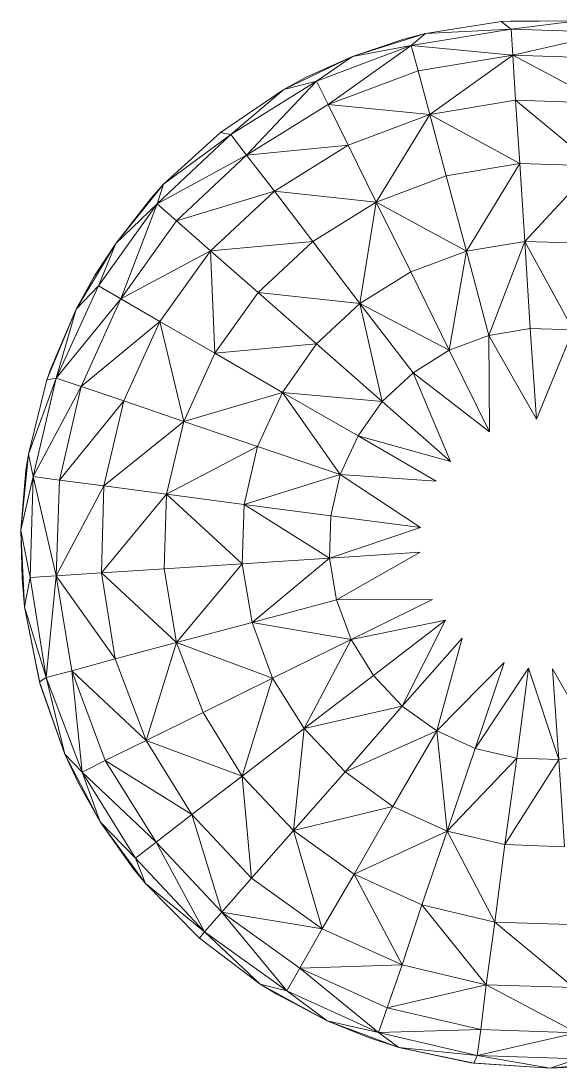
# Model space of a CAD drawing. Header units: millimetres. Extents: x -8546 to 211781, y -3000 to 31870.
# Drawn here: x -4586.22 to -4577.52, y 2647.13 to 2664.02 of the extents above; entities that cross this region are included whole.
import ezdxf

# ---------------------------------------------------------------- set-up
doc = ezdxf.new("R2010")
doc.units = ezdxf.units.MM
doc.layers.add('G-IMPT', color=8, linetype='Continuous', lineweight=9)
doc.layers.add('I-FURN', color=30, linetype='Continuous', lineweight=9)

# ---------------------------------------------------------------- blocks, each defined once
blk = doc.blocks.new('Artificial banana plant 1500mm - Family 4__C1-728657-Begane grond')
at = {"layer": 'G-IMPT'}
for p, q in [((-166.928, 6.94), (-165.708, 7.133)), ((-164.478, 7.144), (-165.708, 7.133)), ((-165.558, 7.143), (-165.708, 7.133)), ((-165.708, 7.133), (-165.548, 7.013)), ((-165.558, 7.143), (-164.478, 7.144)), ((-164.478, 7.144), (-165.548, 7.013)), ((-166.928, 6.94), (-168.108, 6.572)), ((-167.278, 6.851), (-166.928, 6.94)), ((-167.158, 6.747), (-165.548, 7.013)), ((-166.928, 6.94), (-167.158, 6.747)), ((-166.928, 6.94), (-165.548, 7.013)), ((-163.918, 6.958), (-165.548, 7.013)), ((-165.518, 6.592), (-165.548, 7.013)), ((-163.918, 6.958), (-165.518, 6.592)), ((-167.278, 6.851), (-168.108, 6.572)), ((-167.158, 6.747), (-168.688, 6.172)), ((-167.158, 6.747), (-168.498, 5.795)), ((-168.108, 6.572), (-167.158, 6.747)), ((-165.518, 6.592), (-167.158, 6.747)), ((-167.158, 6.747), (-167.048, 6.34)), ((-165.518, 6.592), (-167.048, 6.34)), ((-165.518, 6.592), (-166.858, 5.635)), ((-163.978, 6.541), (-165.518, 6.592)), ((-164.068, 5.818), (-165.518, 6.592)), ((-165.518, 6.592), (-165.478, 5.865)), ((-168.108, 6.572), (-169.218, 6.036)), ((-168.868, 6.23), (-168.108, 6.572)), ((-168.108, 6.572), (-168.688, 6.172)), ((-167.048, 6.34), (-168.498, 5.795)), ((-167.048, 6.34), (-166.858, 5.635)), ((-168.688, 6.172), (-170.068, 5.311)), ((-168.688, 6.172), (-169.818, 4.977)), ((-168.868, 6.23), (-169.218, 6.036)), ((-169.218, 6.036), (-168.688, 6.172)), ((-168.498, 5.795), (-168.688, 6.172)), ((-170.238, 5.346), (-169.218, 6.036)), ((-169.218, 6.036), (-170.238, 5.344)), ((-169.218, 6.036), (-170.068, 5.311)), ((-168.498, 5.795), (-169.818, 4.977)), ((-166.858, 5.635), (-168.498, 5.795)), ((-168.498, 5.795), (-168.178, 5.14)), ((-165.478, 5.865), (-166.858, 5.635)), ((-164.068, 5.818), (-165.478, 5.865)), ((-164.198, 4.805), (-165.478, 5.865)), ((-165.478, 5.865), (-165.408, 4.845)), ((-166.858, 5.635), (-168.178, 5.14)), ((-166.858, 5.635), (-167.728, 4.224)), ((-165.408, 4.845), (-166.858, 5.635)), ((-166.858, 5.635), (-166.598, 4.648)), ((-171.258, 4.196), (-170.068, 5.311)), ((-170.238, 5.346), (-171.158, 4.511)), ((-171.158, 4.511), (-170.238, 5.344)), ((-171.158, 4.511), (-170.068, 5.311)), ((-170.238, 5.344), (-170.068, 5.311)), ((-169.818, 4.977), (-170.068, 5.311)), ((-168.178, 5.14), (-169.818, 4.977)), ((-168.178, 5.14), (-169.368, 4.398)), ((-168.178, 5.14), (-167.728, 4.224)), ((-169.818, 4.977), (-171.258, 4.196)), ((-169.818, 4.977), (-170.948, 3.918)), ((-169.818, 4.977), (-169.368, 4.398)), ((-165.408, 4.845), (-166.598, 4.648)), ((-165.408, 4.845), (-166.268, 3.433)), ((-164.198, 4.805), (-165.408, 4.845)), ((-165.408, 4.845), (-165.328, 3.589)), ((-164.198, 4.805), (-165.328, 3.589)), ((-166.598, 4.648), (-167.728, 4.224)), ((-166.598, 4.648), (-166.268, 3.433)), ((-171.928, 3.554), (-171.158, 4.511)), ((-171.358, 4.284), (-171.158, 4.511)), ((-171.158, 4.511), (-171.258, 4.196)), ((-169.368, 4.398), (-170.948, 3.918)), ((-169.368, 4.398), (-170.398, 3.437)), ((-167.728, 4.224), (-169.368, 4.398)), ((-169.368, 4.398), (-168.748, 3.587)), ((-171.358, 4.284), (-171.928, 3.554)), ((-167.728, 4.224), (-168.748, 3.587)), ((-167.728, 4.224), (-167.988, 2.589)), ((-166.268, 3.433), (-167.728, 4.224)), ((-167.728, 4.224), (-167.168, 3.096)), ((-171.258, 4.196), (-172.208, 2.871)), ((-171.928, 3.554), (-171.258, 4.196)), ((-171.258, 4.196), (-171.848, 2.66)), ((-171.258, 4.196), (-170.948, 3.918)), ((-170.948, 3.918), (-171.848, 2.66)), ((-170.948, 3.918), (-170.398, 3.437)), ((-171.928, 3.554), (-172.568, 2.494)), ((-172.268, 3.033), (-171.928, 3.554)), ((-171.928, 3.554), (-172.208, 2.871)), ((-168.748, 3.587), (-170.398, 3.437)), ((-168.748, 3.587), (-169.628, 2.763)), ((-168.748, 3.587), (-167.988, 2.589)), ((-165.328, 3.589), (-166.268, 3.433)), ((-165.328, 3.589), (-165.908, 2.072)), ((-164.368, 3.559), (-165.328, 3.589)), ((-164.548, 2.161), (-165.328, 3.589)), ((-165.328, 3.589), (-165.238, 2.183)), ((-170.398, 3.437), (-171.848, 2.66)), ((-170.398, 3.437), (-171.218, 2.294)), ((-170.398, 3.437), (-169.628, 2.763)), ((-170.398, 3.437), (-170.328, 1.784)), ((-166.268, 3.433), (-167.168, 3.096)), ((-166.268, 3.433), (-166.548, 1.833)), ((-166.268, 3.433), (-165.908, 2.072)), ((-167.168, 3.096), (-167.988, 2.589)), ((-167.168, 3.096), (-166.548, 1.833)), ((-172.268, 3.033), (-172.568, 2.494)), ((-172.888, 1.384), (-172.208, 2.871)), ((-172.568, 2.494), (-172.208, 2.871)), ((-171.848, 2.66), (-172.208, 2.871)), ((-169.628, 2.763), (-170.328, 1.784)), ((-167.988, 2.589), (-169.628, 2.763)), ((-169.628, 2.763), (-168.688, 1.934)), ((-171.848, 2.66), (-172.888, 1.384)), ((-171.848, 2.66), (-172.488, 1.249)), ((-171.848, 2.66), (-171.218, 2.294)), ((-167.988, 2.589), (-168.688, 1.934)), ((-166.548, 1.833), (-167.988, 2.589)), ((-167.988, 2.589), (-167.128, 1.471)), ((-167.988, 2.589), (-167.628, 1.006)), ((-172.568, 2.494), (-173.038, 1.354)), ((-172.968, 1.552), (-172.568, 2.494)), ((-172.568, 2.494), (-172.888, 1.384)), ((-171.218, 2.294), (-172.488, 1.249)), ((-171.218, 2.294), (-171.798, 1.015)), ((-171.218, 2.294), (-170.328, 1.784)), ((-171.218, 2.294), (-170.828, 0.686)), ((-165.908, 2.072), (-166.548, 1.833)), ((-165.238, 2.183), (-165.908, 2.072)), ((-165.138, 0.723), (-165.908, 2.072)), ((-165.908, 2.072), (-165.898, 0.519)), ((-164.548, 2.161), (-165.238, 2.183)), ((-165.238, 2.183), (-165.138, 0.723)), ((-164.548, 2.161), (-165.138, 0.723)), ((-168.688, 1.934), (-170.328, 1.784)), ((-168.688, 1.934), (-169.238, 1.154)), ((-168.688, 1.934), (-167.628, 1.006)), ((-170.328, 1.784), (-170.828, 0.686)), ((-170.328, 1.784), (-169.238, 1.154)), ((-166.548, 1.833), (-167.128, 1.471)), ((-166.548, 1.833), (-165.898, 0.519)), ((-172.968, 1.552), (-173.038, 1.354)), ((-173.338, 0.156), (-172.888, 1.384)), ((-173.338, 0.156), (-173.038, 1.354)), ((-172.888, 1.384), (-173.258, -0.205)), ((-173.038, 1.354), (-172.888, 1.384)), ((-172.888, 1.384), (-172.488, 1.249)), ((-167.128, 1.471), (-167.628, 1.006)), ((-165.898, 0.519), (-167.128, 1.471)), ((-167.128, 1.471), (-166.528, 0.039)), ((-172.488, 1.249), (-173.258, -0.205)), ((-172.488, 1.249), (-172.838, -0.26)), ((-172.488, 1.249), (-171.798, 1.015)), ((-171.798, 1.015), (-172.838, -0.26)), ((-171.798, 1.015), (-172.118, -0.354)), ((-171.798, 1.015), (-170.828, 0.686)), ((-169.238, 1.154), (-170.828, 0.686)), ((-169.238, 1.154), (-169.638, 0.281)), ((-167.628, 1.006), (-169.238, 1.154)), ((-169.238, 1.154), (-168.018, 0.45)), ((-169.238, 1.154), (-168.308, -0.171)), ((-167.628, 1.006), (-168.018, 0.45)), ((-167.628, 1.006), (-166.528, 0.039)), ((-170.828, 0.686), (-172.118, -0.354)), ((-170.828, 0.686), (-171.108, -0.488)), ((-170.828, 0.686), (-169.638, 0.281)), ((-168.018, 0.45), (-168.308, -0.171)), ((-166.528, 0.039), (-168.018, 0.45)), ((-168.018, 0.45), (-166.758, -0.281)), ((-169.638, 0.281), (-171.108, -0.488)), ((-169.638, 0.281), (-169.858, -0.653)), ((-169.638, 0.281), (-168.308, -0.171)), ((-173.458, -1.071), (-173.338, 0.156)), ((-173.378, -0.103), (-173.338, 0.156)), ((-173.338, 0.156), (-173.258, -0.205)), ((-173.378, -0.103), (-173.458, -1.071)), ((-173.458, -1.071), (-173.258, -0.205)), ((-173.258, -0.205), (-173.308, -1.835)), ((-173.258, -0.205), (-172.838, -0.26)), ((-173.258, -0.205), (-172.888, -1.808)), ((-172.838, -0.26), (-172.888, -1.808)), ((-172.838, -0.26), (-172.118, -0.354)), ((-168.308, -0.171), (-169.858, -0.653)), ((-168.308, -0.171), (-168.458, -0.837)), ((-166.758, -0.281), (-168.308, -0.171)), ((-168.308, -0.171), (-167.008, -1.028)), ((-172.118, -0.354), (-172.888, -1.808)), ((-172.118, -0.354), (-172.158, -1.759)), ((-171.108, -0.488), (-172.158, -1.759)), ((-172.118, -0.354), (-171.108, -0.488)), ((-171.108, -0.488), (-171.148, -1.693)), ((-171.108, -0.488), (-169.858, -0.653)), ((-171.108, -0.488), (-169.888, -1.611)), ((-169.858, -0.653), (-169.888, -1.611)), ((-169.858, -0.653), (-168.458, -0.837)), ((-169.858, -0.653), (-168.478, -1.519)), ((-168.458, -0.837), (-168.478, -1.519)), ((-168.458, -0.837), (-167.008, -1.028)), ((-173.438, -1.844), (-173.458, -1.071)), ((-173.458, -1.071), (-173.398, -2.305)), ((-173.458, -1.071), (-173.308, -1.835)), ((-167.008, -1.028), (-168.478, -1.519)), ((-169.888, -1.611), (-168.478, -1.519)), ((-168.478, -1.519), (-169.728, -2.557)), ((-168.478, -1.519), (-167.018, -1.424)), ((-168.478, -1.519), (-168.368, -2.193)), ((-167.018, -1.424), (-168.368, -2.193)), ((-171.148, -1.693), (-169.888, -1.611)), ((-169.888, -1.611), (-170.948, -2.883)), ((-169.888, -1.611), (-169.728, -2.557)), ((-173.438, -1.844), (-173.398, -2.305)), ((-173.398, -2.305), (-173.308, -1.835)), ((-172.888, -1.808), (-173.308, -1.835)), ((-173.048, -3.445), (-173.308, -1.835)), ((-172.888, -1.808), (-173.048, -3.445)), ((-172.888, -1.808), (-172.158, -1.759)), ((-172.888, -1.808), (-172.638, -3.336)), ((-172.888, -1.808), (-171.938, -3.146)), ((-172.158, -1.759), (-171.148, -1.693)), ((-172.158, -1.759), (-171.938, -3.146)), ((-172.158, -1.759), (-170.948, -2.883)), ((-171.148, -1.693), (-170.948, -2.883)), ((-169.728, -2.557), (-168.368, -2.193)), ((-168.368, -2.193), (-166.818, -2.185)), ((-168.368, -2.193), (-168.128, -2.832)), ((-168.128, -2.832), (-166.818, -2.185)), ((-173.148, -3.56), (-173.398, -2.305)), ((-173.398, -2.305), (-173.158, -3.516)), ((-173.398, -2.305), (-173.048, -3.445)), ((-168.128, -2.832), (-166.608, -2.521)), ((-167.768, -3.412), (-166.608, -2.521)), ((-167.308, -3.909), (-166.608, -2.521)), ((-170.948, -2.883), (-169.728, -2.557)), ((-169.728, -2.557), (-169.398, -3.455)), ((-169.728, -2.557), (-168.128, -2.832)), ((-169.398, -3.455), (-168.128, -2.832)), ((-168.128, -2.832), (-168.888, -4.269)), ((-168.128, -2.832), (-167.768, -3.412)), ((-167.308, -3.909), (-166.338, -2.81)), ((-166.748, -4.308), (-166.338, -2.81)), ((-171.938, -3.146), (-170.948, -2.883)), ((-170.948, -2.883), (-171.438, -4.463)), ((-170.948, -2.883), (-170.518, -4.01)), ((-170.948, -2.883), (-169.398, -3.455)), ((-172.638, -3.336), (-171.938, -3.146)), ((-171.938, -3.146), (-171.438, -4.463)), ((-166.748, -4.308), (-165.658, -3.204)), ((-166.128, -4.589), (-165.658, -3.204)), ((-173.048, -3.445), (-172.638, -3.336)), ((-172.638, -3.336), (-172.468, -4.972)), ((-172.638, -3.336), (-172.098, -4.785)), ((-172.638, -3.336), (-171.438, -4.463)), ((-166.128, -4.589), (-165.268, -3.293)), ((-165.458, -4.744), (-165.268, -3.293)), ((-165.268, -3.293), (-164.778, -4.768)), ((-164.778, -4.768), (-164.878, -3.307)), ((-164.878, -3.307), (-164.108, -4.657)), ((-173.158, -3.516), (-173.048, -3.445)), ((-172.748, -4.68), (-173.158, -3.516)), ((-173.148, -3.56), (-173.158, -3.516)), ((-172.748, -4.68), (-173.048, -3.445)), ((-173.048, -3.445), (-172.468, -4.972)), ((-170.518, -4.01), (-169.398, -3.455)), ((-169.398, -3.455), (-169.888, -5.035)), ((-169.398, -3.455), (-168.888, -4.269)), ((-168.888, -4.269), (-167.768, -3.412)), ((-167.308, -3.909), (-167.768, -3.412)), ((-173.148, -3.56), (-172.748, -4.68)), ((-171.438, -4.463), (-170.518, -4.01)), ((-170.518, -4.01), (-169.888, -5.035)), ((-167.308, -3.909), (-168.888, -4.269)), ((-168.228, -4.969), (-167.308, -3.909)), ((-166.748, -4.308), (-167.308, -3.909)), ((-169.888, -5.035), (-168.888, -4.269)), ((-169.058, -5.915), (-168.888, -4.269)), ((-168.228, -4.969), (-168.888, -4.269)), ((-168.228, -4.969), (-166.748, -4.308)), ((-167.458, -5.528), (-166.748, -4.308)), ((-166.748, -4.308), (-166.578, -5.924)), ((-166.748, -4.308), (-166.128, -4.589)), ((-172.098, -4.785), (-171.438, -4.463)), ((-171.438, -4.463), (-170.698, -5.657)), ((-171.438, -4.463), (-169.888, -5.035)), ((-172.528, -5.148), (-172.748, -4.68)), ((-172.748, -4.68), (-172.178, -5.771)), ((-172.748, -4.68), (-172.468, -4.972)), ((-166.578, -5.924), (-166.128, -4.589)), ((-166.128, -4.589), (-165.458, -4.744)), ((-164.778, -4.768), (-164.108, -4.657)), ((-172.468, -4.972), (-172.098, -4.785)), ((-172.098, -4.785), (-171.278, -6.101)), ((-172.098, -4.785), (-170.698, -5.657)), ((-166.578, -5.924), (-165.458, -4.744)), ((-165.648, -6.141), (-165.458, -4.744)), ((-165.648, -6.141), (-164.778, -4.768)), ((-165.458, -4.744), (-164.778, -4.768)), ((-164.688, -6.174), (-164.778, -4.768)), ((-172.178, -5.771), (-172.468, -4.972)), ((-172.468, -4.972), (-171.278, -6.101)), ((-172.468, -4.972), (-171.608, -6.357)), ((-170.698, -5.657), (-169.888, -5.035)), ((-169.738, -6.682), (-169.888, -5.035)), ((-169.058, -5.915), (-169.888, -5.035)), ((-169.058, -5.915), (-168.228, -4.969)), ((-167.458, -5.528), (-168.228, -4.969)), ((-172.528, -5.148), (-172.178, -5.771)), ((-169.058, -5.915), (-167.458, -5.528)), ((-168.078, -6.617), (-167.458, -5.528)), ((-167.458, -5.528), (-166.578, -5.924)), ((-171.278, -6.101), (-170.698, -5.657)), ((-170.218, -7.232), (-170.698, -5.657)), ((-169.738, -6.682), (-170.698, -5.657)), ((-171.648, -6.526), (-172.178, -5.771)), ((-172.178, -5.771), (-171.448, -6.766)), ((-172.178, -5.771), (-171.608, -6.357)), ((-169.738, -6.682), (-169.058, -5.915)), ((-168.598, -7.501), (-169.058, -5.915)), ((-168.078, -6.617), (-169.058, -5.915)), ((-168.078, -6.617), (-166.578, -5.924)), ((-166.988, -7.114), (-166.578, -5.924)), ((-166.578, -5.924), (-165.808, -7.389)), ((-166.578, -5.924), (-165.648, -6.141)), ((-171.278, -6.101), (-171.608, -6.357)), ((-170.218, -7.232), (-171.278, -6.101)), ((-171.278, -6.101), (-170.498, -7.547)), ((-165.808, -7.389), (-165.648, -6.141)), ((-165.648, -6.141), (-164.688, -6.174)), ((-171.448, -6.766), (-171.608, -6.357)), ((-170.498, -7.547), (-171.608, -6.357)), ((-171.648, -6.526), (-171.448, -6.766)), ((-170.218, -7.232), (-169.738, -6.682)), ((-168.598, -7.501), (-169.738, -6.682)), ((-168.598, -7.501), (-168.078, -6.617)), ((-168.078, -6.617), (-167.308, -8.082)), ((-168.078, -6.617), (-166.988, -7.114)), ((-170.578, -7.647), (-171.448, -6.766)), ((-171.448, -6.766), (-170.578, -7.647)), ((-171.448, -6.766), (-170.498, -7.547)), ((-170.218, -7.232), (-170.498, -7.547)), ((-170.218, -7.232), (-169.168, -8.498)), ((-170.218, -7.232), (-168.958, -8.134)), ((-170.218, -7.232), (-168.598, -7.501)), ((-167.308, -8.082), (-166.988, -7.114)), ((-166.988, -7.114), (-165.948, -8.401)), ((-166.988, -7.114), (-165.808, -7.389)), ((-165.948, -8.401), (-165.808, -7.389)), ((-165.808, -7.389), (-164.538, -8.447)), ((-165.808, -7.389), (-164.608, -7.429)), ((-170.578, -7.647), (-170.498, -7.547)), ((-169.598, -8.391), (-170.498, -7.547)), ((-169.168, -8.498), (-170.498, -7.547)), ((-168.958, -8.134), (-168.598, -7.501)), ((-168.598, -7.501), (-167.308, -8.082)), ((-170.578, -7.647), (-169.598, -8.391)), ((-169.598, -8.391), (-170.578, -7.647)), ((-168.958, -8.134), (-167.308, -8.082)), ((-167.548, -8.773), (-167.308, -8.082)), ((-167.308, -8.082), (-165.948, -8.401)), ((-169.168, -8.498), (-168.958, -8.134)), ((-168.958, -8.134), (-167.688, -9.172)), ((-168.958, -8.134), (-167.548, -8.773)), ((-169.328, -8.555), (-169.598, -8.391)), ((-169.598, -8.391), (-168.518, -8.983)), ((-169.598, -8.391), (-169.168, -8.498)), ((-167.548, -8.773), (-165.948, -8.401)), ((-166.038, -9.125), (-165.948, -8.401)), ((-165.948, -8.401), (-164.488, -9.176)), ((-165.948, -8.401), (-164.538, -8.447)), ((-169.328, -8.555), (-168.518, -8.983)), ((-168.518, -8.983), (-169.168, -8.498)), ((-169.168, -8.498), (-167.688, -9.172)), ((-167.688, -9.172), (-167.548, -8.773)), ((-167.548, -8.773), (-166.038, -9.125)), ((-167.848, -9.253), (-168.518, -8.983)), ((-168.518, -8.983), (-167.358, -9.411)), ((-168.518, -8.983), (-167.688, -9.172)), ((-167.848, -9.253), (-167.358, -9.411)), ((-167.688, -9.172), (-166.038, -9.125)), ((-167.358, -9.411), (-167.688, -9.172)), ((-167.688, -9.172), (-166.098, -9.543)), ((-166.038, -9.125), (-166.098, -9.543)), ((-166.098, -9.543), (-164.488, -9.176)), ((-166.038, -9.125), (-164.488, -9.176)), ((-166.198, -9.66), (-167.358, -9.411)), ((-167.358, -9.411), (-166.148, -9.668)), ((-167.358, -9.411), (-166.098, -9.543)), ((-166.148, -9.668), (-166.098, -9.543)), ((-164.918, -9.745), (-166.098, -9.543)), ((-166.098, -9.543), (-164.468, -9.595)), ((-164.918, -9.745), (-164.468, -9.595)), ((-166.198, -9.66), (-164.918, -9.745)), ((-166.198, -9.66), (-166.148, -9.668)), ((-164.918, -9.745), (-166.148, -9.668)), ((-164.918, -9.745), (-163.688, -9.641)), ((-164.458, -9.727), (-164.918, -9.745))]:
    blk.add_line(p, q, dxfattribs=at)
blk = doc.blocks.new('Artificial banana plant 1500mm - Family 4__C2-728658-Begane grond')
blk.add_blockref('Artificial banana plant 1500mm - Family 4__C1-728657-Begane grond', (0, 0))
blk = doc.blocks.new('Artificial banana plant 1500mm - Family 4-728656-Begane grond')
blk.add_blockref('Artificial banana plant 1500mm - Family 4__C2-728658-Begane grond', (0, 0))
blk = doc.blocks.new('Artificial banana plant 1500mm - Ny märkning-728662-Begane grond')
blk.add_blockref('Artificial banana plant 1500mm - Family 4-728656-Begane grond', (0, 0))

msp = doc.modelspace()

# ---------------------------------------------------------------- block references
at = {"layer": 'I-FURN'}
msp.add_blockref('Artificial banana plant 1500mm - Ny märkning-728662-Begane grond', (-4412.758, 2656.875), dxfattribs=at)

doc.saveas('drawing.dxf')
